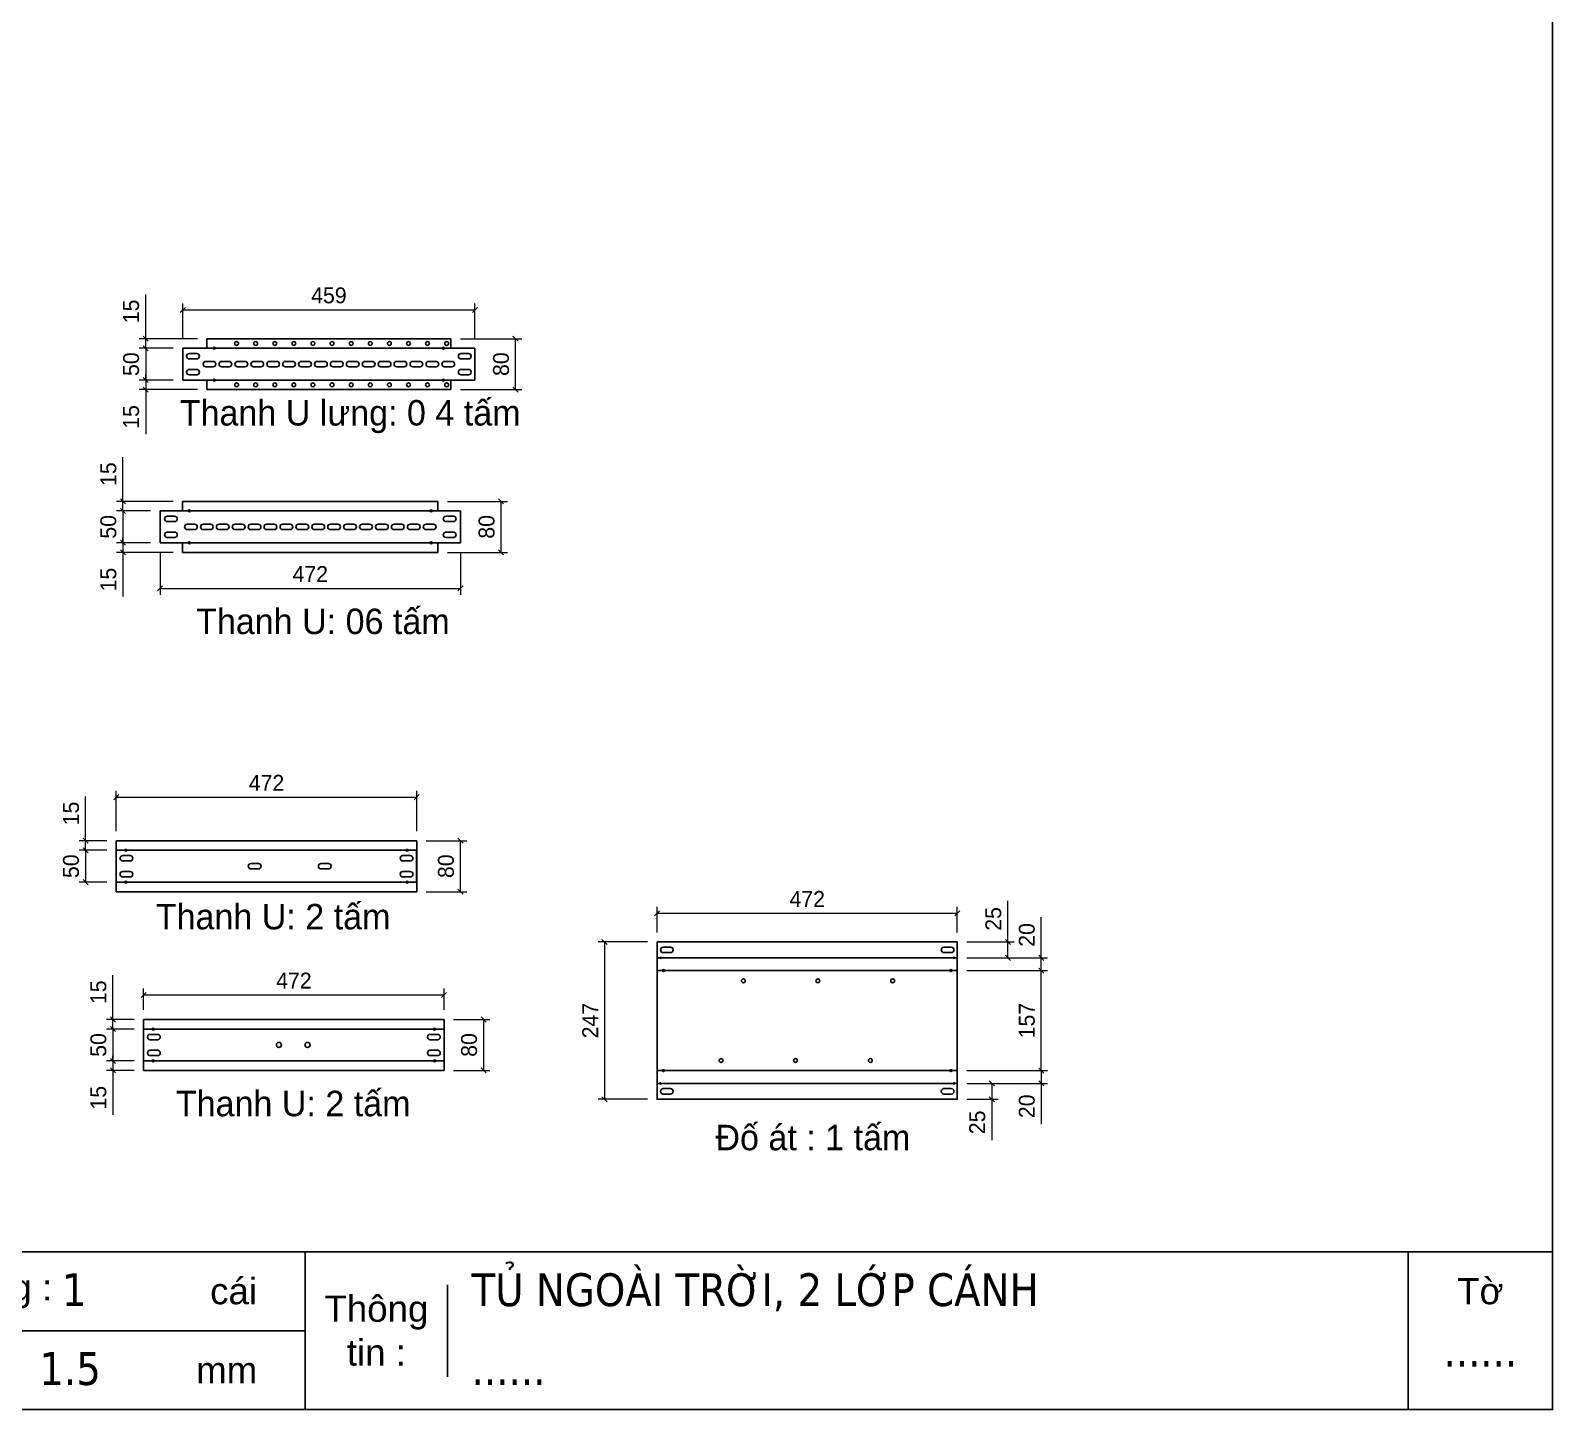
# Model space of a CAD drawing. Header units: millimetres. Extents: x 0 to 6126, y 0 to 4331.
# Drawn here: x 3735 to 6126, y 0 to 2166 of the extents above; entities that cross this region are included whole.
import ezdxf
from ezdxf.enums import TextEntityAlignment as Align

# ---------------------------------------------------------------- set-up
doc = ezdxf.new("R2010")
doc.units = ezdxf.units.MM
doc.layers.add('CNC', color=7, linetype='Continuous')
doc.layers.add('DIM', color=253, linetype='Continuous')
doc.styles.add('Arial', font='arial.ttf')
doc.styles.add('Tahoma (Input Text)', font='tahoma.ttf')
doc.dimstyles.new('Dim-25', dxfattribs={"dimtxt": 25, "dimasz": 8, "dimexe": 10, "dimexo": 15, "dimgap": 10, "dimtad": 1, "dimdec": 0, "dimtxsty": 'Standard', "dimblk": 'OBLIQUE', "dimcen": 10, "dimclrd": 5, "dimclre": 5, "dimclrt": 3, "dimazin": 3, "dimtfac": 1, "dimtdec": 0, "dimtmove": 0, "dimatfit": 3, "dimldrblk": 'OBLIQUE', "dimlwd": 9, "dimlwe": 9})

# ---------------------------------------------------------------- blocks, each defined once
blk = doc.blocks.new('khungtenAsean2')
at = {"color": 7}
for p, q in [((2970, -1980), (0, -1980)), ((2020, -1980), (2020, -2100)), ((2860, -1980), (2860, -2100)), ((2128.3, -2005), (2128.3, -2075)), ((2020, -2040), (0, -2040))]:
    blk.add_line(p, q, dxfattribs=at)
blk.add_lwpolyline([(0, 0), (2970, 0), (2970, -2100), (0, -2100)], close=True, dxfattribs=at)
at = {"color": 2, "char_height": 20, "style": 'Arial'}
for s, insert, width, attachment_point in [('  Số lượng :', (1680, -2010), 917.634, 4), ('cái', (1947.6, -2010), 917.634, 4), ('Tờ', (2915, -2010), 110, 5), ('Thông\\Ptin :', (2074.2, -2040), 108.311, 5), ('mm', (1936.9, -2070), 917.634, 4)]:
    blk.add_mtext(s, dxfattribs=dict(at, insert=insert, width=width, attachment_point=attachment_point))
at = {"color": 1, "style": 'Tahoma (Input Text)', "flags": 8}
for tag, p in [('#03', (506.6, -2019.3)), ('#01', (137.1, -2021.3)), ('#05', (1106.6, -2021.3)), ('#07', (1834.7, -2021.3)), ('#09', (2146.7, -2021.3)), ('#02', (98.5, -2081.3)), ('#04', (486.1, -2081.3)), ('#06', (1065.3, -2081.3)), ('#08', (1817.4, -2081.3)), ('#10', (2146.7, -2081.3))]:
    blk.add_attdef(tag, p, '', height=25, dxfattribs=at)
blk.add_attdef('#11', text='', height=25, dxfattribs=at).set_placement((2915, -2067.3), align=Align.CENTER)
blk = doc.blocks.new('*D94')
at = {"color": 0, "linetype": 'ByBlock', "lineweight": -2}
for p, q in [((4450.4, 608.5), (4442.4, 616.5)), ((4442.4, 536.5), (4450.4, 528.5))]:
    blk.add_line(p, q, dxfattribs=at)
at = {"layer": 'Defpoints', "color": 0, "transparency": 16777216}
for p in [(4384.4, 612.5), (4384.4, 532.5), (4446.4, 532.5)]:
    blk.add_point(p, dxfattribs=at)
at = {"layer": 'DIM', "color": 5, "lineweight": 9, "transparency": 16777216}
for p, q in [((4399.4, 612.5), (4456.4, 612.5)), ((4446.4, 612.5), (4446.4, 532.5)), ((4399.4, 532.5), (4456.4, 532.5))]:
    blk.add_line(p, q, dxfattribs=at)
at = {"layer": 'DIM', "color": 3, "transparency": 16777216, "insert": (4423.7, 572.5), "char_height": 25, "attachment_point": 5, "rotation": 90}
blk.add_mtext('80', dxfattribs=at)
blk = doc.blocks.new('_Oblique')
at = {"color": 0, "linetype": 'ByBlock', "lineweight": -2}
blk.add_line((-0.5, -0.5), (0.5, 0.5), dxfattribs=at)
blk = doc.blocks.new('*D95')
at = {"color": 0, "linetype": 'ByBlock', "lineweight": -2}
for p, q in [((3868.2, 593.5), (3860.2, 601.5)), ((3860.2, 551.5), (3868.2, 543.5))]:
    blk.add_line(p, q, dxfattribs=at)
at = {"layer": 'Defpoints', "color": 0, "transparency": 16777216}
for p in [(3912.4, 597.5), (3864.2, 547.5), (3912.4, 547.5)]:
    blk.add_point(p, dxfattribs=at)
at = {"layer": 'DIM', "color": 5, "lineweight": 9, "transparency": 16777216}
for p, q in [((3897.4, 597.5), (3854.2, 597.5)), ((3864.2, 597.5), (3864.2, 547.5)), ((3897.4, 547.5), (3854.2, 547.5))]:
    blk.add_line(p, q, dxfattribs=at)
at = {"layer": 'DIM', "color": 3, "transparency": 16777216, "insert": (3841.4, 572.5), "char_height": 25, "attachment_point": 5, "rotation": 90}
blk.add_mtext('50', dxfattribs=at)
blk = doc.blocks.new('*D96')
at = {"color": 0, "linetype": 'ByBlock', "lineweight": -2}
for p, q in [((3860.2, 616.5), (3868.2, 608.5)), ((3868.2, 593.5), (3860.2, 601.5))]:
    blk.add_line(p, q, dxfattribs=at)
at = {"layer": 'Defpoints', "color": 0, "transparency": 16777216}
for p in [(3864.2, 612.5), (3912.4, 612.5), (3912.4, 597.5)]:
    blk.add_point(p, dxfattribs=at)
at = {"layer": 'DIM', "color": 5, "lineweight": 9, "transparency": 16777216}
for p, q in [((3864.2, 612.5), (3864.2, 682.1)), ((3897.4, 612.5), (3854.2, 612.5)), ((3864.2, 597.5), (3864.2, 612.5)), ((3897.4, 597.5), (3854.2, 597.5)), ((3864.2, 597.5), (3864.2, 589.5))]:
    blk.add_line(p, q, dxfattribs=at)
at = {"layer": 'DIM', "color": 3, "transparency": 16777216, "insert": (3841.4, 655.3), "char_height": 25, "attachment_point": 5, "rotation": 90}
blk.add_mtext('15', dxfattribs=at)
blk = doc.blocks.new('*D97')
at = {"color": 0, "linetype": 'ByBlock', "lineweight": -2}
for p, q in [((3860.2, 551.5), (3868.2, 543.5)), ((3868.2, 528.5), (3860.2, 536.5))]:
    blk.add_line(p, q, dxfattribs=at)
at = {"layer": 'Defpoints', "color": 0, "transparency": 16777216}
for p in [(3864.2, 532.5), (3912.4, 547.5), (3912.4, 532.5)]:
    blk.add_point(p, dxfattribs=at)
at = {"layer": 'DIM', "color": 5, "lineweight": 9, "transparency": 16777216}
for p, q in [((3864.2, 547.5), (3864.2, 555.5)), ((3897.4, 547.5), (3854.2, 547.5)), ((3897.4, 532.5), (3854.2, 532.5)), ((3864.2, 547.5), (3864.2, 532.5)), ((3864.2, 532.5), (3864.2, 462.8))]:
    blk.add_line(p, q, dxfattribs=at)
at = {"layer": 'DIM', "color": 3, "transparency": 16777216, "insert": (3841.4, 489.6), "char_height": 25, "attachment_point": 5, "rotation": 90}
blk.add_mtext('15', dxfattribs=at)
blk = doc.blocks.new('ovan8.5x20')
at = {"layer": 'CNC', "color": 2, "lineweight": -3}
for p, q in [((5.7, 4.2), (-5.8, 4.2)), ((-5.8, -4.2), (5.7, -4.2))]:
    blk.add_line(p, q, dxfattribs=at)
for centre, start, end in [((-5.8, 0), 90, 270), ((5.7, 0), 270, 90)]:
    blk.add_arc(centre, 4.25, start, end, dxfattribs=at)
blk = doc.blocks.new('f3daunguoc')
at = {"layer": 'CNC', "color": 2, "lineweight": -3}
blk.add_circle((0, 0), 1.5, dxfattribs=at)
blk = doc.blocks.new('*D98')
at = {"color": 0, "linetype": 'ByBlock', "lineweight": -2}
for p, q in [((3916.4, 655.1), (3908.4, 647.1)), ((4380.4, 647.1), (4388.4, 655.1))]:
    blk.add_line(p, q, dxfattribs=at)
at = {"layer": 'Defpoints', "color": 0, "ltscale": 3, "transparency": 16777216}
for p in [(4384.4, 651.1), (3912.4, 612.5), (4384.4, 612.5)]:
    blk.add_point(p, dxfattribs=at)
at = {"layer": 'DIM', "color": 5, "lineweight": 9, "ltscale": 3, "transparency": 16777216}
for p, q in [((3912.4, 627.5), (3912.4, 661.1)), ((3912.4, 651.1), (4384.4, 651.1)), ((4384.4, 627.5), (4384.4, 661.1))]:
    blk.add_line(p, q, dxfattribs=at)
at = {"layer": 'DIM', "color": 3, "ltscale": 3, "transparency": 16777216, "insert": (4148.4, 673.6), "char_height": 25, "attachment_point": 5}
blk.add_mtext('472', dxfattribs=at)
blk = doc.blocks.new('*D99')
at = {"color": 0, "linetype": 'ByBlock', "lineweight": -2}
for p, q in [((4723, 783.3), (4715, 775.3)), ((5186.5, 775.3), (5194.5, 783.3))]:
    blk.add_line(p, q, dxfattribs=at)
at = {"layer": 'Defpoints', "color": 0, "ltscale": 3, "transparency": 16777216}
for p in [(5190.5, 779.3), (4719, 734.3), (5190.5, 734.3)]:
    blk.add_point(p, dxfattribs=at)
at = {"layer": 'DIM', "color": 5, "lineweight": 9, "ltscale": 3, "transparency": 16777216}
for p, q in [((4719, 749.3), (4719, 789.3)), ((5190.5, 749.3), (5190.5, 789.3)), ((4719, 779.3), (5190.5, 779.3))]:
    blk.add_line(p, q, dxfattribs=at)
at = {"layer": 'DIM', "color": 3, "ltscale": 3, "transparency": 16777216, "insert": (4954.8, 801.8), "char_height": 25, "attachment_point": 5}
blk.add_mtext('472', dxfattribs=at)
blk = doc.blocks.new('*D100')
at = {"color": 0, "linetype": 'ByBlock', "lineweight": -2}
for p, q in [((4640.4, 730.3), (4632.4, 738.3)), ((4632.4, 491.2), (4640.4, 483.2))]:
    blk.add_line(p, q, dxfattribs=at)
at = {"layer": 'Defpoints', "color": 0, "ltscale": 3, "transparency": 16777216}
for p in [(4719, 734.3), (4636.4, 487.2), (4719, 487.2)]:
    blk.add_point(p, dxfattribs=at)
at = {"layer": 'DIM', "color": 5, "lineweight": 9, "ltscale": 3, "transparency": 16777216}
for p, q in [((4704, 734.3), (4626.4, 734.3)), ((4636.4, 734.3), (4636.4, 487.2)), ((4704, 487.2), (4626.4, 487.2))]:
    blk.add_line(p, q, dxfattribs=at)
at = {"layer": 'DIM', "color": 3, "ltscale": 3, "transparency": 16777216, "insert": (4613.9, 610.8), "char_height": 25, "attachment_point": 5, "rotation": 90}
blk.add_mtext('247', dxfattribs=at)
blk = doc.blocks.new('*D101')
at = {"color": 0, "linetype": 'ByBlock', "lineweight": -2}
for p, q in [((5274.1, 730.3), (5266.1, 738.3)), ((5266.1, 713.3), (5274.1, 705.3))]:
    blk.add_line(p, q, dxfattribs=at)
at = {"layer": 'Defpoints', "color": 0, "ltscale": 3, "transparency": 16777216}
for p in [(5190.5, 734.3), (5270.1, 734.3), (5190.5, 709.3)]:
    blk.add_point(p, dxfattribs=at)
at = {"layer": 'DIM', "color": 5, "lineweight": 9, "ltscale": 3, "transparency": 16777216}
for p, q in [((5270.1, 734.3), (5270.1, 798.7)), ((5205.5, 734.3), (5280.1, 734.3)), ((5270.1, 709.3), (5270.1, 734.3)), ((5205.5, 709.3), (5280.1, 709.3))]:
    blk.add_line(p, q, dxfattribs=at)
at = {"layer": 'DIM', "color": 3, "ltscale": 3, "transparency": 16777216, "insert": (5247.3, 770.5), "char_height": 25, "attachment_point": 5, "rotation": 90}
blk.add_mtext('25', dxfattribs=at)
blk = doc.blocks.new('*D102')
at = {"color": 0, "linetype": 'ByBlock', "lineweight": -2}
for p, q in [((5326.5, 705.3), (5318.5, 713.3)), ((5318.5, 693.3), (5326.5, 685.3))]:
    blk.add_line(p, q, dxfattribs=at)
at = {"layer": 'Defpoints', "color": 0, "ltscale": 3, "transparency": 16777216}
for p in [(5190.5, 709.3), (5322.5, 709.3), (5190.5, 689.3)]:
    blk.add_point(p, dxfattribs=at)
at = {"layer": 'DIM', "color": 5, "lineweight": 9, "ltscale": 3, "transparency": 16777216}
for p, q in [((5322.5, 709.3), (5322.5, 773.4)), ((5205.5, 709.3), (5332.5, 709.3)), ((5322.5, 689.3), (5322.5, 709.3)), ((5205.5, 689.3), (5332.5, 689.3))]:
    blk.add_line(p, q, dxfattribs=at)
at = {"layer": 'DIM', "color": 3, "ltscale": 3, "transparency": 16777216, "insert": (5299.8, 745.3), "char_height": 25, "attachment_point": 5, "rotation": 90}
blk.add_mtext('20', dxfattribs=at)
blk = doc.blocks.new('*D103')
at = {"color": 0, "linetype": 'ByBlock', "lineweight": -2}
for p, q in [((5326.5, 685.3), (5318.5, 693.3)), ((5318.5, 536.2), (5326.5, 528.2))]:
    blk.add_line(p, q, dxfattribs=at)
at = {"layer": 'Defpoints', "color": 0, "ltscale": 3, "transparency": 16777216}
for p in [(5190.5, 689.3), (5322.5, 689.3), (5190.5, 532.2)]:
    blk.add_point(p, dxfattribs=at)
at = {"layer": 'DIM', "color": 5, "lineweight": 9, "ltscale": 3, "transparency": 16777216}
for p, q in [((5205.5, 689.3), (5332.5, 689.3)), ((5322.5, 532.2), (5322.5, 689.3)), ((5205.5, 532.2), (5332.5, 532.2))]:
    blk.add_line(p, q, dxfattribs=at)
at = {"layer": 'DIM', "color": 3, "ltscale": 3, "transparency": 16777216, "insert": (5299.8, 610.8), "char_height": 25, "attachment_point": 5, "rotation": 90}
blk.add_mtext('157', dxfattribs=at)
blk = doc.blocks.new('*D104')
at = {"color": 0, "linetype": 'ByBlock', "lineweight": -2}
for p, q in [((5326.5, 528.2), (5318.5, 536.2)), ((5318.5, 516.2), (5326.5, 508.2))]:
    blk.add_line(p, q, dxfattribs=at)
at = {"layer": 'Defpoints', "color": 0, "ltscale": 3, "transparency": 16777216}
for p in [(5190.5, 532.2), (5190.5, 512.2), (5322.5, 512.2)]:
    blk.add_point(p, dxfattribs=at)
at = {"layer": 'DIM', "color": 5, "lineweight": 9, "ltscale": 3, "transparency": 16777216}
for p, q in [((5205.5, 532.2), (5332.5, 532.2)), ((5322.5, 532.2), (5322.5, 512.2)), ((5205.5, 512.2), (5332.5, 512.2)), ((5322.5, 512.2), (5322.5, 448.1))]:
    blk.add_line(p, q, dxfattribs=at)
at = {"layer": 'DIM', "color": 3, "ltscale": 3, "transparency": 16777216, "insert": (5299.8, 476.2), "char_height": 25, "attachment_point": 5, "rotation": 90}
blk.add_mtext('20', dxfattribs=at)
blk = doc.blocks.new('*D105')
at = {"color": 0, "linetype": 'ByBlock', "lineweight": -2}
for p, q in [((5248.8, 508.2), (5240.8, 516.2)), ((5240.8, 491.2), (5248.8, 483.2))]:
    blk.add_line(p, q, dxfattribs=at)
at = {"layer": 'Defpoints', "color": 0, "ltscale": 3, "transparency": 16777216}
for p in [(5190.5, 512.2), (5190.5, 487.2), (5244.8, 487.2)]:
    blk.add_point(p, dxfattribs=at)
at = {"layer": 'DIM', "color": 5, "lineweight": 9, "ltscale": 3, "transparency": 16777216}
for p, q in [((5205.5, 512.2), (5254.8, 512.2)), ((5244.8, 512.2), (5244.8, 487.2)), ((5205.5, 487.2), (5254.8, 487.2)), ((5244.8, 487.2), (5244.8, 422.8))]:
    blk.add_line(p, q, dxfattribs=at)
at = {"layer": 'DIM', "color": 3, "ltscale": 3, "transparency": 16777216, "insert": (5222, 451), "char_height": 25, "attachment_point": 5, "rotation": 90}
blk.add_mtext('25', dxfattribs=at)
blk = doc.blocks.new('*D106')
at = {"color": 0, "linetype": 'ByBlock', "lineweight": -2}
for p, q in [((3825.2, 874.2), (3817.2, 882.2)), ((3817.2, 832.2), (3825.2, 824.2))]:
    blk.add_line(p, q, dxfattribs=at)
at = {"layer": 'Defpoints', "color": 0, "transparency": 16777216}
for p in [(3869.4, 878.2), (3821.2, 828.2), (3869.4, 828.2)]:
    blk.add_point(p, dxfattribs=at)
at = {"layer": 'DIM', "color": 5, "lineweight": 9, "transparency": 16777216}
for p, q in [((3854.4, 878.2), (3811.2, 878.2)), ((3821.2, 878.2), (3821.2, 828.2)), ((3854.4, 828.2), (3811.2, 828.2))]:
    blk.add_line(p, q, dxfattribs=at)
at = {"layer": 'DIM', "color": 3, "transparency": 16777216, "insert": (3798.4, 853.2), "char_height": 25, "attachment_point": 5, "rotation": 90}
blk.add_mtext('50', dxfattribs=at)
blk = doc.blocks.new('*D107')
at = {"color": 0, "linetype": 'ByBlock', "lineweight": -2}
for p, q in [((3873.4, 965.6), (3865.4, 957.6)), ((4337.4, 957.6), (4345.4, 965.6))]:
    blk.add_line(p, q, dxfattribs=at)
at = {"color": 5, "lineweight": 9, "ltscale": 3, "transparency": 16777216}
for p, q in [((3869.4, 908.2), (3869.4, 971.6)), ((3869.4, 961.6), (4341.4, 961.6)), ((4341.4, 908.2), (4341.4, 971.6))]:
    blk.add_line(p, q, dxfattribs=at)
at = {"layer": 'Defpoints', "color": 0, "ltscale": 3, "transparency": 16777216}
for p in [(4341.4, 961.6), (3869.4, 893.2), (4341.4, 893.2)]:
    blk.add_point(p, dxfattribs=at)
at = {"color": 3, "ltscale": 3, "transparency": 16777216, "insert": (4105.4, 984.1), "char_height": 25, "attachment_point": 5}
blk.add_mtext('472', dxfattribs=at)
blk = doc.blocks.new('*D108')
at = {"color": 5, "lineweight": 9, "ltscale": 3, "transparency": 16777216}
for p, q in [((3821.2, 893.2), (3821.2, 962.8)), ((3854.4, 893.2), (3811.2, 893.2)), ((3821.2, 878.2), (3821.2, 893.2)), ((3854.4, 878.2), (3811.2, 878.2)), ((3821.2, 878.2), (3821.2, 870.2))]:
    blk.add_line(p, q, dxfattribs=at)
at = {"color": 0, "linetype": 'ByBlock', "lineweight": -2}
for p, q in [((3817.2, 897.2), (3825.2, 889.2)), ((3825.2, 874.2), (3817.2, 882.2))]:
    blk.add_line(p, q, dxfattribs=at)
at = {"layer": 'Defpoints', "color": 0, "ltscale": 3, "transparency": 16777216}
for p in [(3821.2, 893.2), (3869.4, 893.2), (3869.4, 878.2)]:
    blk.add_point(p, dxfattribs=at)
at = {"color": 3, "ltscale": 3, "transparency": 16777216, "insert": (3798.4, 936), "char_height": 25, "attachment_point": 5, "rotation": 90}
blk.add_mtext('15', dxfattribs=at)
blk = doc.blocks.new('*D109')
at = {"color": 5, "lineweight": 9, "ltscale": 3, "transparency": 16777216}
for p, q in [((4356.4, 893.2), (4420.2, 893.2)), ((4410.2, 813.2), (4410.2, 893.2)), ((4356.4, 813.2), (4420.2, 813.2))]:
    blk.add_line(p, q, dxfattribs=at)
at = {"color": 0, "linetype": 'ByBlock', "lineweight": -2}
for p, q in [((4414.2, 889.2), (4406.2, 897.2)), ((4406.2, 817.2), (4414.2, 809.2))]:
    blk.add_line(p, q, dxfattribs=at)
at = {"layer": 'Defpoints', "color": 0, "ltscale": 3, "transparency": 16777216}
for p in [(4341.4, 893.2), (4410.2, 893.2), (4341.4, 813.2)]:
    blk.add_point(p, dxfattribs=at)
at = {"color": 3, "ltscale": 3, "transparency": 16777216, "insert": (4387.4, 853.2), "char_height": 25, "attachment_point": 5, "rotation": 90}
blk.add_mtext('80', dxfattribs=at)
blk = doc.blocks.new('*D110')
at = {"color": 0, "linetype": 'ByBlock', "lineweight": -2}
for p, q in [((4500.6, 1677.6), (4492.6, 1685.6)), ((4492.6, 1605.6), (4500.6, 1597.6))]:
    blk.add_line(p, q, dxfattribs=at)
at = {"layer": 'Defpoints', "color": 0, "transparency": 16777216}
for p in [(4394.9, 1681.6), (4496.6, 1681.6), (4394.9, 1601.6)]:
    blk.add_point(p, dxfattribs=at)
at = {"layer": 'DIM', "color": 5, "lineweight": 9, "transparency": 16777216}
for p, q in [((4409.9, 1681.6), (4506.6, 1681.6)), ((4496.6, 1601.6), (4496.6, 1681.6)), ((4409.9, 1601.6), (4506.6, 1601.6))]:
    blk.add_line(p, q, dxfattribs=at)
at = {"layer": 'DIM', "color": 3, "transparency": 16777216, "insert": (4473.9, 1641.6), "char_height": 25, "attachment_point": 5, "rotation": 90}
blk.add_mtext('80', dxfattribs=at)
blk = doc.blocks.new('*D111')
at = {"color": 0, "linetype": 'ByBlock', "lineweight": -2}
for p, q in [((3919.6, 1662.6), (3911.6, 1670.6)), ((3911.6, 1620.6), (3919.6, 1612.6))]:
    blk.add_line(p, q, dxfattribs=at)
at = {"layer": 'Defpoints', "color": 0, "transparency": 16777216}
for p in [(3973.9, 1666.6), (3915.6, 1616.6), (3973.9, 1616.6)]:
    blk.add_point(p, dxfattribs=at)
at = {"layer": 'DIM', "color": 5, "lineweight": 9, "transparency": 16777216}
for p, q in [((3958.9, 1666.6), (3905.6, 1666.6)), ((3915.6, 1666.6), (3915.6, 1616.6)), ((3958.9, 1616.6), (3905.6, 1616.6))]:
    blk.add_line(p, q, dxfattribs=at)
at = {"layer": 'DIM', "color": 3, "transparency": 16777216, "insert": (3892.8, 1641.6), "char_height": 25, "attachment_point": 5, "rotation": 90}
blk.add_mtext('50', dxfattribs=at)
blk = doc.blocks.new('*D112')
at = {"color": 0, "linetype": 'ByBlock', "lineweight": -2}
for p, q in [((3911.6, 1620.6), (3919.6, 1612.6)), ((3919.6, 1597.6), (3911.6, 1605.6))]:
    blk.add_line(p, q, dxfattribs=at)
at = {"layer": 'Defpoints', "color": 0, "transparency": 16777216}
for p in [(3973.9, 1616.6), (3915.6, 1601.6), (4011.9, 1601.6)]:
    blk.add_point(p, dxfattribs=at)
at = {"layer": 'DIM', "color": 5, "lineweight": 9, "transparency": 16777216}
for p, q in [((3958.9, 1616.6), (3905.6, 1616.6)), ((3915.6, 1616.6), (3915.6, 1624.6)), ((3915.6, 1616.6), (3915.6, 1601.6)), ((3996.9, 1601.6), (3905.6, 1601.6)), ((3915.6, 1601.6), (3915.6, 1531.9))]:
    blk.add_line(p, q, dxfattribs=at)
at = {"layer": 'DIM', "color": 3, "transparency": 16777216, "insert": (3892.8, 1558.7), "char_height": 25, "attachment_point": 5, "rotation": 90}
blk.add_mtext('15', dxfattribs=at)
blk = doc.blocks.new('*D113')
at = {"color": 0, "linetype": 'ByBlock', "lineweight": -2}
for p, q in [((3911.6, 1685.6), (3919.6, 1677.6)), ((3919.6, 1662.6), (3911.6, 1670.6))]:
    blk.add_line(p, q, dxfattribs=at)
at = {"layer": 'Defpoints', "color": 0, "transparency": 16777216}
for p in [(3915.6, 1681.6), (4011.9, 1681.6), (3973.9, 1666.6)]:
    blk.add_point(p, dxfattribs=at)
at = {"layer": 'DIM', "color": 5, "lineweight": 9, "transparency": 16777216}
for p, q in [((3915.6, 1681.6), (3915.6, 1751.2)), ((3996.9, 1681.6), (3905.6, 1681.6)), ((3915.6, 1666.6), (3915.6, 1681.6)), ((3958.9, 1666.6), (3905.6, 1666.6)), ((3915.6, 1666.6), (3915.6, 1658.6))]:
    blk.add_line(p, q, dxfattribs=at)
at = {"layer": 'DIM', "color": 3, "transparency": 16777216, "insert": (3892.8, 1724.4), "char_height": 25, "attachment_point": 5, "rotation": 90}
blk.add_mtext('15', dxfattribs=at)
blk = doc.blocks.new('*D114')
at = {"color": 0, "linetype": 'ByBlock', "lineweight": -2}
for p, q in [((3977.9, 1730.8), (3969.9, 1722.8)), ((4428.9, 1722.8), (4436.9, 1730.8))]:
    blk.add_line(p, q, dxfattribs=at)
at = {"layer": 'Defpoints', "color": 0, "ltscale": 3, "transparency": 16777216}
for p in [(4432.9, 1726.8), (3973.9, 1666.6), (4432.9, 1666.6)]:
    blk.add_point(p, dxfattribs=at)
at = {"layer": 'DIM', "color": 5, "lineweight": 9, "ltscale": 3, "transparency": 16777216}
for p, q in [((3973.9, 1681.6), (3973.9, 1736.8)), ((3973.9, 1726.8), (4432.9, 1726.8)), ((4432.9, 1681.6), (4432.9, 1736.8))]:
    blk.add_line(p, q, dxfattribs=at)
at = {"layer": 'DIM', "color": 3, "ltscale": 3, "transparency": 16777216, "insert": (4203.4, 1749.5), "char_height": 25, "attachment_point": 5}
blk.add_mtext('459', dxfattribs=at)
blk = doc.blocks.new('*D115')
at = {"color": 0, "linetype": 'ByBlock', "lineweight": -2}
for p, q in [((3942.2, 1293.4), (3934.2, 1285.4)), ((4406.2, 1285.4), (4414.2, 1293.4))]:
    blk.add_line(p, q, dxfattribs=at)
at = {"layer": 'Defpoints', "color": 0, "transparency": 16777216}
for p in [(3938.2, 1361.1), (4410.2, 1361.1), (4410.2, 1289.4)]:
    blk.add_point(p, dxfattribs=at)
at = {"layer": 'DIM', "color": 5, "lineweight": 9, "transparency": 16777216}
for p, q in [((3938.2, 1346.1), (3938.2, 1279.4)), ((4410.2, 1346.1), (4410.2, 1279.4)), ((3938.2, 1289.4), (4410.2, 1289.4))]:
    blk.add_line(p, q, dxfattribs=at)
at = {"layer": 'DIM', "color": 3, "transparency": 16777216, "insert": (4174.2, 1312), "char_height": 25, "attachment_point": 5}
blk.add_mtext('472', dxfattribs=at)
blk = doc.blocks.new('*D116')
at = {"color": 0, "linetype": 'ByBlock', "lineweight": -2}
for p, q in [((4477.9, 1422.1), (4469.9, 1430.1)), ((4469.9, 1350.1), (4477.9, 1342.1))]:
    blk.add_line(p, q, dxfattribs=at)
at = {"layer": 'Defpoints', "color": 0, "transparency": 16777216}
for p in [(4374.7, 1426.1), (4473.9, 1426.1), (4374.7, 1346.1)]:
    blk.add_point(p, dxfattribs=at)
at = {"layer": 'DIM', "color": 5, "lineweight": 9, "transparency": 16777216}
for p, q in [((4389.7, 1426.1), (4483.9, 1426.1)), ((4473.9, 1346.1), (4473.9, 1426.1)), ((4389.7, 1346.1), (4483.9, 1346.1))]:
    blk.add_line(p, q, dxfattribs=at)
at = {"layer": 'DIM', "color": 3, "transparency": 16777216, "insert": (4451.2, 1386.1), "char_height": 25, "attachment_point": 5, "rotation": 90}
blk.add_mtext('80', dxfattribs=at)
blk = doc.blocks.new('*D117')
at = {"color": 0, "linetype": 'ByBlock', "lineweight": -2}
for p, q in [((3883.8, 1407.1), (3875.8, 1415.1)), ((3875.8, 1365.1), (3883.8, 1357.1))]:
    blk.add_line(p, q, dxfattribs=at)
at = {"layer": 'Defpoints', "color": 0, "transparency": 16777216}
for p in [(3938.2, 1411.1), (3879.8, 1361.1), (3938.2, 1361.1)]:
    blk.add_point(p, dxfattribs=at)
at = {"layer": 'DIM', "color": 5, "lineweight": 9, "transparency": 16777216}
for p, q in [((3923.2, 1411.1), (3869.8, 1411.1)), ((3879.8, 1411.1), (3879.8, 1361.1)), ((3923.2, 1361.1), (3869.8, 1361.1))]:
    blk.add_line(p, q, dxfattribs=at)
at = {"layer": 'DIM', "color": 3, "transparency": 16777216, "insert": (3857.1, 1386.1), "char_height": 25, "attachment_point": 5, "rotation": 90}
blk.add_mtext('50', dxfattribs=at)
blk = doc.blocks.new('*D118')
at = {"color": 0, "linetype": 'ByBlock', "lineweight": -2}
for p, q in [((3875.8, 1365.1), (3883.8, 1357.1)), ((3883.8, 1342.1), (3875.8, 1350.1))]:
    blk.add_line(p, q, dxfattribs=at)
at = {"layer": 'Defpoints', "color": 0, "transparency": 16777216}
for p in [(3879.8, 1346.1), (3938.2, 1361.1), (3973.7, 1346.1)]:
    blk.add_point(p, dxfattribs=at)
at = {"layer": 'DIM', "color": 5, "lineweight": 9, "transparency": 16777216}
for p, q in [((3879.8, 1361.1), (3879.8, 1369.1)), ((3923.2, 1361.1), (3869.8, 1361.1)), ((3958.7, 1346.1), (3869.8, 1346.1)), ((3879.8, 1361.1), (3879.8, 1346.1)), ((3879.8, 1346.1), (3879.8, 1276.5))]:
    blk.add_line(p, q, dxfattribs=at)
at = {"layer": 'DIM', "color": 3, "transparency": 16777216, "insert": (3857.1, 1303.3), "char_height": 25, "attachment_point": 5, "rotation": 90}
blk.add_mtext('15', dxfattribs=at)
blk = doc.blocks.new('*D119')
at = {"color": 0, "linetype": 'ByBlock', "lineweight": -2}
for p, q in [((3875.8, 1430.1), (3883.8, 1422.1)), ((3883.8, 1407.1), (3875.8, 1415.1))]:
    blk.add_line(p, q, dxfattribs=at)
at = {"layer": 'Defpoints', "color": 0, "transparency": 16777216}
for p in [(3879.8, 1426.1), (3938.2, 1411.1), (3973.7, 1426.1)]:
    blk.add_point(p, dxfattribs=at)
at = {"layer": 'DIM', "color": 5, "lineweight": 9, "transparency": 16777216}
for p, q in [((3879.8, 1426.1), (3879.8, 1495.8)), ((3958.7, 1426.1), (3869.8, 1426.1)), ((3923.2, 1411.1), (3869.8, 1411.1)), ((3879.8, 1411.1), (3879.8, 1426.1)), ((3879.8, 1411.1), (3879.8, 1403.1))]:
    blk.add_line(p, q, dxfattribs=at)
at = {"layer": 'DIM', "color": 3, "transparency": 16777216, "insert": (3857.1, 1468.9), "char_height": 25, "attachment_point": 5, "rotation": 90}
blk.add_mtext('15', dxfattribs=at)

msp = doc.modelspace()

# ---------------------------------------------------------------- linework, layer by layer
at = {"color": 7}
for p, q in [((4011.9, 1681.6), (4394.9, 1681.6)), ((4011.9, 1681.6), (4011.9, 1666.6)), ((4394.9, 1681.6), (4394.9, 1666.6)), ((3973.9, 1666.6), (4432.9, 1666.6)), ((3973.9, 1616.6), (3973.9, 1666.6)), ((4432.9, 1666.6), (4432.9, 1616.6)), ((4432.9, 1616.6), (3973.9, 1616.6)), ((4011.9, 1601.6), (4011.9, 1616.6)), ((4394.9, 1601.6), (4394.9, 1616.6)), ((4394.9, 1601.6), (4011.9, 1601.6)), ((3938.2, 1411.1), (4410.2, 1411.1)), ((3938.2, 1361.1), (3938.2, 1411.1)), ((3973.7, 1426.1), (4374.7, 1426.1)), ((3973.7, 1426.1), (3973.7, 1411.1)), ((4374.7, 1426.1), (4374.7, 1411.1)), ((4410.2, 1411.1), (4410.2, 1361.1)), ((4410.2, 1361.1), (3938.2, 1361.1)), ((3973.7, 1346.1), (3973.7, 1361.1)), ((4374.7, 1346.1), (3973.7, 1346.1)), ((4374.7, 1346.1), (4374.7, 1361.1)), ((3869.4, 893.2), (4341.4, 893.2)), ((3869.4, 813.2), (3869.4, 893.2)), ((4341.4, 893.2), (4341.4, 813.2)), ((3869.4, 878.2), (4341.4, 878.2)), ((4341.4, 828.2), (3869.4, 828.2)), ((4341.4, 813.2), (3869.4, 813.2)), ((3912.4, 612.5), (4384.4, 612.5)), ((3912.4, 532.5), (3912.4, 612.5)), ((4384.4, 612.5), (4384.4, 532.5)), ((3912.4, 597.5), (4384.4, 597.5)), ((4384.4, 547.5), (3912.4, 547.5)), ((4384.4, 532.5), (3912.4, 532.5))]:
    msp.add_line(p, q, dxfattribs=at)
at = {"color": 7, "ltscale": 3}
for p, q in [((4719, 734.3), (5190.5, 734.3)), ((4719, 709.3), (5190.5, 709.3)), ((4719, 512.2), (5190.5, 512.2)), ((4719, 487.2), (5190.5, 487.2))]:
    msp.add_line(p, q, dxfattribs=at)
at = {"color": 8, "ltscale": 3}
for points in [[(3869.4, 828.2), (4340.9, 828.2), (4340.9, 878.2), (3869.4, 878.2)], [(4719, 689.3), (5190.5, 689.3), (5190.5, 532.2), (4719, 532.2)], [(4719, 689.3), (5190.5, 689.3), (5190.5, 532.2), (4719, 532.2)]]:
    msp.add_lwpolyline(points, close=True, dxfattribs=at)
at = {"color": 7, "ltscale": 3}
msp.add_lwpolyline([(4719, 734.3), (5190.5, 734.3), (5190.5, 487.2), (4719, 487.2)], close=True, dxfattribs=at)
for centre in [(4058.4, 1674.1), (4088.4, 1674.1), (4118.4, 1674.1), (4148.4, 1674.1), (4178.4, 1674.1), (4208.4, 1674.1), (4238.4, 1674.1), (4268.4, 1674.1), (4298.4, 1674.1), (4328.4, 1674.1), (4358.4, 1674.1), (4388.4, 1674.1), (4058.4, 1609.1), (4088.4, 1609.1), (4118.4, 1609.1), (4148.4, 1609.1), (4178.4, 1609.1), (4208.4, 1609.1), (4238.4, 1609.1), (4268.4, 1609.1), (4298.4, 1609.1), (4328.4, 1609.1), (4358.4, 1609.1), (4388.4, 1609.1)]:
    msp.add_circle(centre, 3, dxfattribs=at)
at = {"color": 2, "ltscale": 3}
for centre, radius in [((4724, 709.3), 1), ((5185.5, 709.3), 1), ((4854.5, 673.3), 3), ((4971.5, 673.3), 3), ((5089, 673.3), 3), ((4124.9, 572.5), 4), ((4169.9, 572.5), 4), ((4819.5, 548.2), 3), ((4936.5, 548.2), 3), ((5054, 548.2), 3), ((4724, 512.2), 1), ((5185.5, 512.2), 1)]:
    msp.add_circle(centre, radius, dxfattribs=at)

# ---------------------------------------------------------------- block references
at = {"color": 7}
ref = msp.add_blockref('khungtenAsean2', (0, 4331.3), dxfattribs=dict(at, xscale=2.0625, yscale=2.0625, zscale=2.0625))
ref.add_attrib('#11', '......', dxfattribs={"color": 1, "height": 51.56, "style": 'Tahoma (Input Text)'}).set_placement((6012.2, 67.3), align=Align.CENTER)
ref.add_attrib('#09', 'TỦ NGOÀI TRỜI, 2 LỚP CÁNH', (4427.6, 162.4), dxfattribs={"color": 1, "height": 51.562, "style": 'Tahoma (Input Text)'})
ref.add_attrib('#10', '......', (4427.6, 38.6), dxfattribs={"color": 1, "height": 51.56, "style": 'Tahoma (Input Text)'})
ref.add_attrib('#08', '1.5', (3748.5, 38.6), dxfattribs={"color": 1, "height": 51.56, "style": 'Tahoma (Input Text)'})
ref.add_attrib('#07', '1', (3784, 162.4), dxfattribs={"color": 1, "height": 51.6, "style": 'Tahoma (Input Text)'})
at = {"lineweight": -3}
for p, rotation in [((4023.4, 1666.6), 270), ((4023.4, 1616.6), 270), ((3984.2, 1411.1), 270), ((3984.2, 1361.1), 270), ((3884.4, 878.2), 270), ((3884.4, 828.2), 270), ((4729, 689.3), 270), ((3927.4, 597.5), 270), ((3927.4, 547.5), 270), ((5180.5, 532.2), 90)]:
    msp.add_blockref('f3daunguoc', p, dxfattribs=dict(at, rotation=rotation))
at = {"lineweight": -3, "xscale": -1}
for p, rotation in [((4383.4, 1666.6), 90), ((4383.4, 1616.6), 90), ((4364.2, 1411.1), 90), ((4364.2, 1361.1), 90), ((4326.4, 878.2), 90), ((4326.4, 828.2), 90), ((5180.5, 689.3), 90), ((4369.4, 597.5), 90), ((4369.4, 547.5), 90), ((4729, 532.2), 270)]:
    msp.add_blockref('f3daunguoc', p, dxfattribs=dict(at, rotation=rotation))
at = {"layer": 'CNC', "lineweight": -3, "rotation": 180}
for p in [(3989.9, 1654.1), (3989.9, 1629.1), (4365.9, 1641.6), (4390.9, 1641.6), (3955.2, 1398.6), (4336.7, 1386.1), (4361.7, 1386.1), (3955.2, 1373.6), (3885.4, 865.7), (3885.4, 840.7), (4196.9, 853.2), (5175.3, 721.8), (3928.4, 585), (3928.4, 560)]:
    msp.add_blockref('ovan8.5x20', p, dxfattribs=at)
at = {"layer": 'CNC', "lineweight": -3, "xscale": -1, "rotation": 180}
for p in [(4416.9, 1654.1), (4015.9, 1641.6), (4040.9, 1641.6), (4065.9, 1641.6), (4090.9, 1641.6), (4115.9, 1641.6), (4140.9, 1641.6), (4165.9, 1641.6), (4190.9, 1641.6), (4215.9, 1641.6), (4240.9, 1641.6), (4265.9, 1641.6), (4290.9, 1641.6), (4315.9, 1641.6), (4340.9, 1641.6), (4416.9, 1629.1), (3986.7, 1386.1), (4011.7, 1386.1), (4036.7, 1386.1), (4061.7, 1386.1), (4086.7, 1386.1), (4111.7, 1386.1), (4136.7, 1386.1), (4161.7, 1386.1), (4186.7, 1386.1), (4211.7, 1386.1), (4236.7, 1386.1), (4261.7, 1386.1), (4286.7, 1386.1), (4311.7, 1386.1), (4393.2, 1398.6), (4393.2, 1373.6), (4325.4, 865.7), (4086.9, 853.2), (4325.4, 840.7), (4734.3, 721.8), (4368.4, 585), (4368.4, 560)]:
    msp.add_blockref('ovan8.5x20', p, dxfattribs=at)
at = {"layer": 'CNC', "lineweight": -3}
msp.add_blockref('ovan8.5x20', (4734.3, 499.7), dxfattribs=at)
at = {"layer": 'CNC', "lineweight": -3, "xscale": -1}
msp.add_blockref('ovan8.5x20', (5175.3, 499.7), dxfattribs=at)

# ---------------------------------------------------------------- texts
at = {"color": 7, "char_height": 40, "attachment_point": 5}
for s, insert, width in [('Thanh U lưng: 0 4 tấm', (4236.8, 1559.2), 915), ('Thanh U: 06 tấm', (4194, 1237.4), 915), ('Thanh U: 2 tấm', (4115.8, 773.8), 915), ('Thanh U: 2 tấm', (4147.3, 480.3), 915), ('Đố át : 1 tấm', (4963.7, 426.9), 665)]:
    msp.add_mtext(s, dxfattribs=dict(at, insert=insert, width=width))

# ---------------------------------------------------------------- dimensions: what is measured, and where the dimension line sits
at = {"color": 2, "ltscale": 3}
dim = msp.add_linear_dim(base=(4341.4, 961.6), p1=(3869.4, 893.2), p2=(4341.4, 893.2), dimstyle='Dim-25', dxfattribs=at)
dim.commit()
dim.dimension.update_dxf_attribs({"geometry": '*D107', "text_midpoint": (4105.4, 984.1)})
for base, p1, p2, picture, middle in [((3821.2, 893.2), (3869.4, 878.2), (3869.4, 893.2), '*D108', (3798.4, 936)), ((4410.2, 893.2), (4341.4, 813.2), (4341.4, 893.2), '*D109', (4387.4, 853.2))]:
    dim = msp.add_linear_dim(base=base, p1=p1, p2=p2, angle=90, dimstyle='Dim-25', dxfattribs=at)
    dim.commit()
    dim.dimension.update_dxf_attribs({"geometry": picture, "text_midpoint": middle})
at = {"layer": 'DIM', "color": 7}
for base, p1, p2, picture, middle in [((3915.6, 1681.6), (3973.9, 1666.6), (4011.9, 1681.6), '*D113', (3892.8, 1724.4)), ((4496.6, 1681.6), (4394.9, 1601.6), (4394.9, 1681.6), '*D110', (4473.9, 1641.6)), ((3915.6, 1601.6), (3973.9, 1616.6), (4011.9, 1601.6), '*D112', (3892.8, 1558.7)), ((3879.8, 1426.1), (3938.2, 1411.1), (3973.7, 1426.1), '*D119', (3857.1, 1468.9)), ((4473.9, 1426.1), (4374.7, 1346.1), (4374.7, 1426.1), '*D116', (4451.2, 1386.1)), ((3879.8, 1346.1), (3938.2, 1361.1), (3973.7, 1346.1), '*D118', (3857.1, 1303.3)), ((3864.2, 612.5), (3912.4, 597.5), (3912.4, 612.5), '*D96', (3841.4, 655.3)), ((4446.4, 532.5), (4384.4, 612.5), (4384.4, 532.5), '*D94', (4423.7, 572.5)), ((3864.2, 532.5), (3912.4, 547.5), (3912.4, 532.5), '*D97', (3841.4, 489.6))]:
    dim = msp.add_linear_dim(base=base, p1=p1, p2=p2, angle=90, dimstyle='Dim-25', dxfattribs=at)
    dim.commit()
    dim.dimension.update_dxf_attribs({"geometry": picture, "text_midpoint": middle})
at = {"layer": 'DIM', "color": 7, "ltscale": 3}
for base, p1, p2, picture, middle in [((4432.9, 1726.8), (3973.9, 1666.6), (4432.9, 1666.6), '*D114', (4203.4, 1749.5)), ((5190.5449237, 779.2673167), (4719.0449237, 734.2676788), (5190.5449237, 734.2676788), '*D99', (4954.7949237, 801.8184763)), ((4384.4, 651.1), (3912.4, 612.5), (4384.4, 612.5), '*D98', (4148.4, 673.6))]:
    dim = msp.add_linear_dim(base=base, p1=p1, p2=p2, dimstyle='Dim-25', dxfattribs=at)
    dim.commit()
    dim.dimension.update_dxf_attribs({"geometry": picture, "text_midpoint": middle})
at = {"layer": 'DIM', "color": 7}
for base, p1, p2, picture, middle in [((3915.6, 1616.6), (3973.9, 1666.6), (3973.9, 1616.6), '*D111', (3915.6, 1641.6)), ((3879.8, 1361.1), (3938.2, 1411.1), (3938.2, 1361.1), '*D117', (3879.8, 1386.1)), ((3821.2, 828.2), (3869.4, 878.2), (3869.4, 828.2), '*D106', (3821.2, 853.2)), ((3864.2, 547.5), (3912.4, 597.5), (3912.4, 547.5), '*D95', (3864.2, 572.5))]:
    dim = msp.add_linear_dim(base=base, p1=p1, p2=p2, angle=90, dimstyle='Dim-25', dxfattribs=at)
    dim.commit()
    dim.dimension.update_dxf_attribs({"geometry": picture, "text_midpoint": middle, "dimtype": 160})
dim = msp.add_linear_dim(base=(4410.2, 1289.4), p1=(3938.2, 1361.1), p2=(4410.2, 1361.1), dimstyle='Dim-25', dxfattribs=at)
dim.commit()
dim.dimension.update_dxf_attribs({"geometry": '*D115', "text_midpoint": (4174.2, 1312)})
at = {"layer": 'DIM', "color": 7, "ltscale": 3}
for base, p1, p2, picture, middle in [((5270.1, 734.3), (5190.5, 709.3), (5190.5, 734.3), '*D101', (5247.3, 770.5)), ((5322.5, 709.3), (5190.5, 689.3), (5190.5, 709.3), '*D102', (5299.8, 745.3)), ((4636.4, 487.2), (4719, 734.3), (4719, 487.2), '*D100', (4613.9, 610.8)), ((5322.5, 689.3), (5190.5, 532.2), (5190.5, 689.3), '*D103', (5299.8, 610.8)), ((5322.5, 512.2), (5190.5, 532.2), (5190.5, 512.2), '*D104', (5299.8, 476.2)), ((5244.8, 487.2), (5190.5, 512.2), (5190.5, 487.2), '*D105', (5222, 451))]:
    dim = msp.add_linear_dim(base=base, p1=p1, p2=p2, angle=90, dimstyle='Dim-25', dxfattribs=at)
    dim.commit()
    dim.dimension.update_dxf_attribs({"geometry": picture, "text_midpoint": middle})

doc.saveas('drawing.dxf')
